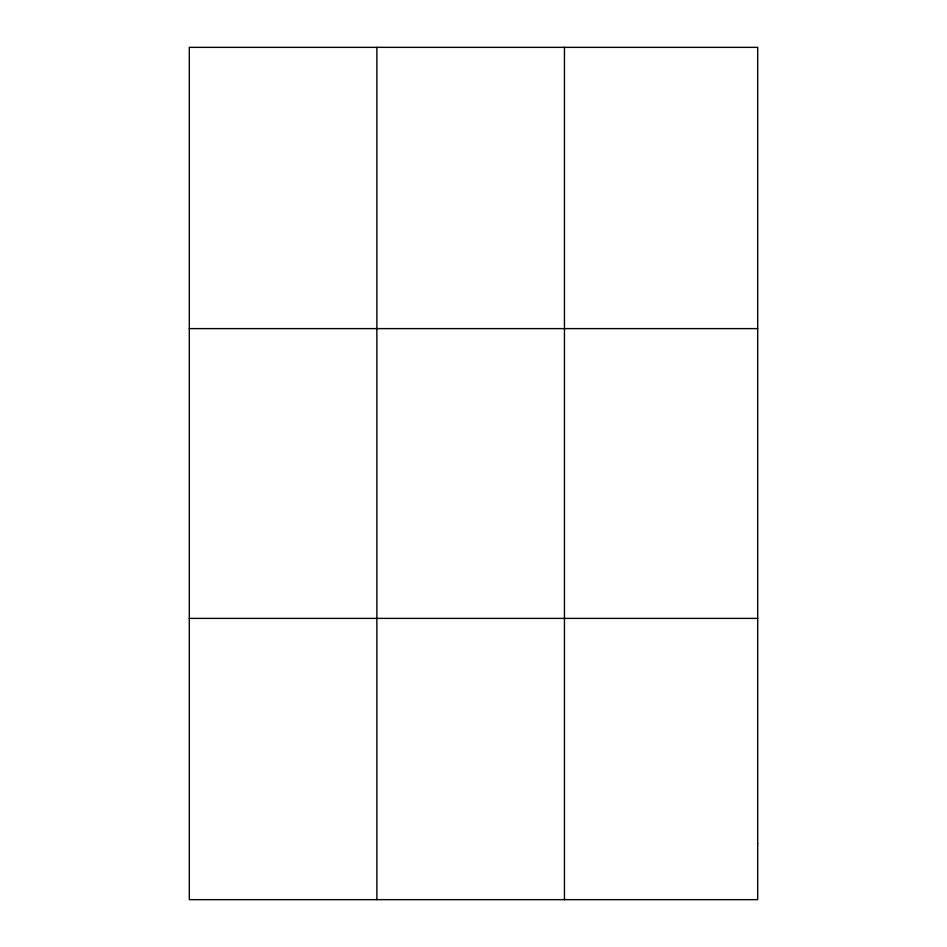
<?xml version="1.0" encoding="UTF-8"?>
<svg xmlns="http://www.w3.org/2000/svg" width="947" height="947" viewBox="0 0 947 947"><rect width="100%" height="100%" fill="white"/><g stroke="black" fill="none" stroke-linecap="round" stroke-linejoin="round"><path stroke-width="1.42" d="M376.87 899.65L376.87 47.35M564.448 899.65L564.448 47.35M189.305 328.609L757.695 328.609M189.305 618.391L757.695 618.391M757.695 843.398L757.695 899.65L189.305 899.65L189.305 47.35L757.695 47.35L757.695 843.398"/></g></svg>
